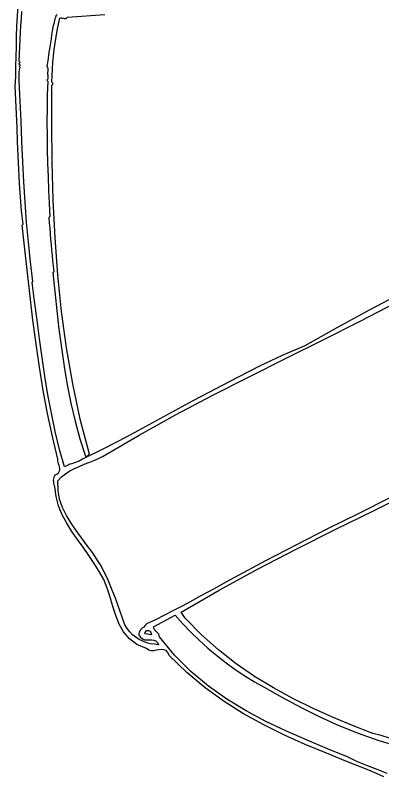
# Model space of a CAD drawing. Extents: x 0.04 to 5.96, y 0.04 to 9.15.
# Drawn here: x 0.04 to 2.5, y 0.57 to 5.68 of the extents above; entities that cross this region are included whole.
import ezdxf

# ---------------------------------------------------------------- set-up
doc = ezdxf.new("R2010")
doc.units = 0
doc.layers.add('1', color=7, linetype='Continuous')

msp = doc.modelspace()

# ---------------------------------------------------------------- linework, layer by layer
msp.add_lwpolyline([(2.511, 0.57), (2.46, 0.593), (2.41, 0.615), (2.267, 0.671), (2.125, 0.728), (1.983, 0.787), (1.843, 0.85), (1.705, 0.918), (1.57, 0.992), (1.439, 1.075), (1.312, 1.167), (1.189, 1.269), (1.072, 1.384), (1.062, 1.404), (1.05, 1.417), (1.035, 1.423), (1.019, 1.424), (1.002, 1.422), (0.985, 1.419), (0.968, 1.416), (0.951, 1.416), (0.935, 1.42), (0.92, 1.43), (0.855, 1.458), (0.804, 1.496), (0.765, 1.542), (0.736, 1.595), (0.713, 1.653), (0.694, 1.713), (0.675, 1.775), (0.656, 1.835), (0.633, 1.893), (0.602, 1.947), (0.569, 2.002), (0.532, 2.056), (0.494, 2.11), (0.456, 2.163), (0.418, 2.217), (0.384, 2.272), (0.354, 2.329), (0.33, 2.388), (0.313, 2.45), (0.304, 2.516), (0.302, 2.523), (0.3, 2.531), (0.298, 2.54), (0.297, 2.55), (0.296, 2.56), (0.297, 2.57), (0.299, 2.579), (0.303, 2.588), (0.309, 2.596), (0.317, 2.602), (0.328, 2.61), (0.334, 2.619), (0.337, 2.628), (0.337, 2.638), (0.336, 2.649), (0.333, 2.659), (0.329, 2.67), (0.326, 2.681), (0.324, 2.691), (0.324, 2.701), (0.288, 2.853), (0.255, 3.007), (0.227, 3.162), (0.201, 3.318), (0.179, 3.475), (0.158, 3.634), (0.139, 3.793), (0.121, 3.952), (0.103, 4.112), (0.086, 4.271), (0.092, 4.278), (0.082, 4.368), (0.074, 4.46), (0.067, 4.552), (0.062, 4.645), (0.058, 4.738), (0.055, 4.831), (0.051, 4.925), (0.048, 5.019), (0.044, 5.112), (0.039, 5.205), (0.042, 5.27), (0.044, 5.337), (0.045, 5.404), (0.047, 5.471), (0.048, 5.539), (0.05, 5.608), (0.054, 5.676), (0.058, 5.745)])
at = {"layer": '1'}
for points in [[(2.629, 3.816), (2.412, 3.701), (2.195, 3.583), (1.98, 3.463), (1.828, 3.397), (1.677, 3.326), (1.528, 3.25), (1.379, 3.172), (1.23, 3.092), (1.083, 3.012), (0.935, 2.931), (0.787, 2.852), (0.639, 2.775), (0.49, 2.701), (0.478, 2.694), (0.467, 2.688), (0.455, 2.683), (0.442, 2.679), (0.43, 2.675), (0.418, 2.671), (0.405, 2.667), (0.393, 2.662), (0.382, 2.656), (0.37, 2.649), (0.336, 2.767), (0.306, 2.888), (0.281, 3.01), (0.258, 3.134), (0.237, 3.258), (0.219, 3.383), (0.202, 3.509), (0.185, 3.635), (0.169, 3.761), (0.152, 3.887), (0.158, 3.894), (0.141, 4.025), (0.127, 4.158), (0.115, 4.292), (0.105, 4.427), (0.097, 4.562), (0.09, 4.698), (0.084, 4.834), (0.078, 4.969), (0.072, 5.104), (0.066, 5.238), (0.066, 5.245), (0.066, 5.254), (0.066, 5.263), (0.065, 5.273), (0.065, 5.283), (0.065, 5.293), (0.066, 5.303), (0.067, 5.313), (0.069, 5.322), (0.072, 5.331), (0.066, 5.337), (0.072, 5.344), (0.071, 5.345), (0.069, 5.347), (0.068, 5.348), (0.067, 5.35), (0.066, 5.351), (0.065, 5.353), (0.065, 5.355), (0.066, 5.357), (0.072, 5.364), (0.066, 5.37), (0.067, 5.421), (0.069, 5.47), (0.072, 5.519), (0.074, 5.566), (0.077, 5.613), (0.08, 5.66), (0.083, 5.707)], [(0.319, 5.685), (0.312, 5.676), (0.308, 5.666), (0.304, 5.656), (0.302, 5.645), (0.299, 5.634), (0.297, 5.623), (0.294, 5.612), (0.291, 5.602), (0.287, 5.576), (0.283, 5.549), (0.279, 5.523), (0.275, 5.496), (0.271, 5.47), (0.267, 5.443), (0.263, 5.417), (0.259, 5.39), (0.255, 5.364), (0.251, 5.337), (0.255, 5.331), (0.257, 5.325), (0.258, 5.319), (0.258, 5.314), (0.257, 5.309), (0.257, 5.303), (0.256, 5.298), (0.255, 5.292), (0.256, 5.285), (0.258, 5.278), (0.257, 5.274), (0.257, 5.271), (0.258, 5.267), (0.258, 5.263), (0.258, 5.259), (0.258, 5.256), (0.257, 5.253), (0.256, 5.25), (0.254, 5.247), (0.251, 5.245), (0.258, 5.238), (0.254, 5.147), (0.252, 5.055), (0.251, 4.963), (0.252, 4.871), (0.253, 4.78), (0.256, 4.688), (0.259, 4.597), (0.263, 4.507), (0.267, 4.418), (0.271, 4.331), (0.264, 4.324), (0.267, 4.287), (0.27, 4.251), (0.273, 4.214), (0.276, 4.177), (0.279, 4.141), (0.282, 4.105), (0.286, 4.068), (0.289, 4.032), (0.293, 3.996), (0.298, 3.96), (0.291, 3.953), (0.304, 3.826), (0.317, 3.699), (0.332, 3.574), (0.348, 3.448), (0.367, 3.323), (0.388, 3.2), (0.412, 3.078), (0.44, 2.957), (0.472, 2.838), (0.509, 2.721), (0.513, 2.721), (0.516, 2.721), (0.519, 2.721), (0.522, 2.722), (0.524, 2.724), (0.527, 2.726), (0.529, 2.728), (0.531, 2.73), (0.533, 2.733), (0.536, 2.735), (0.475, 2.969), (0.425, 3.207), (0.383, 3.448), (0.35, 3.692), (0.325, 3.938), (0.307, 4.187), (0.294, 4.439), (0.287, 4.694), (0.284, 4.951), (0.284, 5.211), (0.286, 5.213), (0.287, 5.214), (0.288, 5.216), (0.29, 5.217), (0.291, 5.219), (0.291, 5.221), (0.291, 5.223), (0.291, 5.225), (0.284, 5.231), (0.286, 5.276), (0.288, 5.32), (0.291, 5.364), (0.295, 5.408), (0.3, 5.451), (0.306, 5.494), (0.313, 5.536), (0.32, 5.578), (0.329, 5.62), (0.337, 5.662), (0.344, 5.663), (0.35, 5.663), (0.356, 5.662), (0.361, 5.661), (0.366, 5.66), (0.371, 5.659), (0.375, 5.659), (0.38, 5.66), (0.385, 5.663), (0.39, 5.668), (0.639, 5.685)], [(2.551, 2.443), (2.342, 2.338), (2.132, 2.233), (1.924, 2.127), (1.716, 2.019), (1.509, 1.907), (1.451, 1.875), (1.392, 1.843), (1.334, 1.812), (1.275, 1.779), (1.216, 1.747), (1.158, 1.716), (1.099, 1.685), (1.04, 1.654), (0.98, 1.624), (0.92, 1.596), (0.914, 1.588), (0.907, 1.582), (0.9, 1.575), (0.893, 1.569), (0.886, 1.562), (0.879, 1.556), (0.874, 1.548), (0.87, 1.54), (0.867, 1.532), (0.867, 1.523), (0.878, 1.506), (0.891, 1.496), (0.906, 1.49), (0.922, 1.489), (0.938, 1.488), (0.954, 1.488), (0.969, 1.487), (0.982, 1.482), (0.992, 1.472), (1, 1.456), (0.972, 1.459), (0.945, 1.463), (0.919, 1.47), (0.894, 1.479), (0.87, 1.492), (0.847, 1.506), (0.826, 1.523), (0.807, 1.543), (0.789, 1.564), (0.774, 1.589), (0.758, 1.634), (0.742, 1.679), (0.727, 1.723), (0.711, 1.768), (0.694, 1.812), (0.676, 1.856), (0.657, 1.9), (0.636, 1.943), (0.614, 1.985), (0.589, 2.026), (0.556, 2.076), (0.52, 2.125), (0.483, 2.174), (0.447, 2.223), (0.413, 2.273), (0.382, 2.324), (0.356, 2.377), (0.336, 2.433), (0.326, 2.492), (0.324, 2.556), (0.349, 2.582), (0.377, 2.604), (0.406, 2.623), (0.436, 2.639), (0.468, 2.653), (0.5, 2.667), (0.533, 2.679), (0.566, 2.692), (0.598, 2.706), (0.629, 2.721), (0.87, 2.863), (1.114, 2.998), (1.36, 3.128), (1.607, 3.254), (1.855, 3.379), (2.103, 3.503), (2.351, 3.628), (2.598, 3.756)], [(2.547, 0.829), (2.492, 0.846), (2.437, 0.86), (2.301, 0.914), (2.165, 0.971), (2.031, 1.031), (1.899, 1.096), (1.77, 1.167), (1.643, 1.244), (1.52, 1.329), (1.401, 1.421), (1.287, 1.523), (1.178, 1.635), (1.152, 1.675), (1.406, 1.823), (1.663, 1.963), (1.923, 2.098), (2.184, 2.229), (2.446, 2.358), (2.707, 2.488)], [(2.532, 0.593), (2.466, 0.619), (2.4, 0.644), (2.334, 0.671), (2.271, 0.701), (2.133, 0.757), (1.995, 0.815), (1.857, 0.876), (1.72, 0.941), (1.587, 1.012), (1.457, 1.091), (1.334, 1.178), (1.216, 1.276), (1.107, 1.386), (1.006, 1.509), (1.004, 1.518), (1.001, 1.526), (0.997, 1.532), (0.992, 1.537), (0.986, 1.543), (0.981, 1.548), (0.976, 1.553), (0.971, 1.56), (0.968, 1.567), (0.966, 1.576), (1.112, 1.655), (1.163, 1.597), (1.217, 1.541), (1.273, 1.486), (1.331, 1.433), (1.391, 1.383), (1.452, 1.335), (1.514, 1.289), (1.578, 1.247), (1.643, 1.208), (1.708, 1.172)], [(0.953, 1.523), (0.907, 1.529), (0.911, 1.539), (0.915, 1.546), (0.92, 1.551), (0.927, 1.552), (0.932, 1.552), (0.939, 1.55), (0.944, 1.545), (0.948, 1.539), (0.951, 1.531), (0.953, 1.523)], [(1.708, 1.172), (1.831, 1.102), (1.955, 1.036), (2.081, 0.973), (2.208, 0.915), (2.338, 0.862), (2.47, 0.815), (2.604, 0.775)]]:
    msp.add_lwpolyline(points, dxfattribs=at)

doc.saveas('drawing.dxf')
